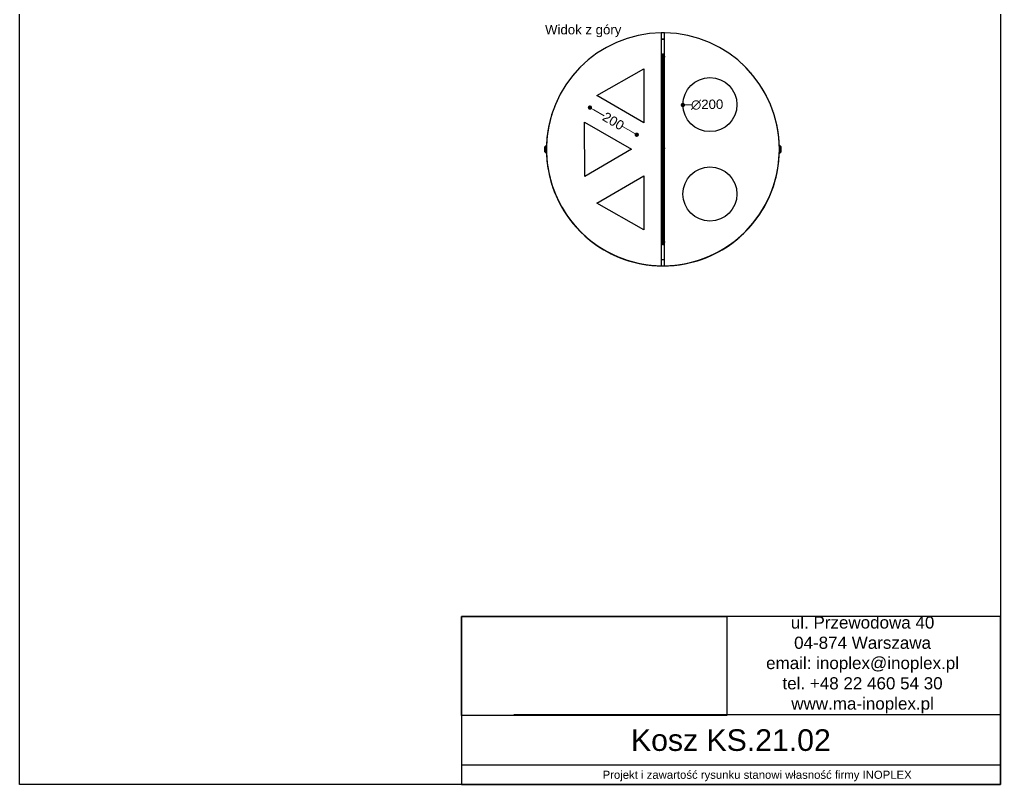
# Model space of a CAD drawing. Header units: millimetres. Extents: x 10366 to 13995, y 24552 to 29685.
# Drawn here: x 10366 to 13995, y 24552 to 27382 of the extents above; entities that cross this region are included whole.
import ezdxf

# ---------------------------------------------------------------- set-up
doc = ezdxf.new("R2010")
doc.units = ezdxf.units.MM
doc.header["$LTSCALE"] = 3
doc.layers.add('DomyÅ›lny', color=7, linetype='Continuous')
doc.styles.get("Standard").update_dxf_attribs({"font": 'arial.ttf'})
doc.dimstyles.new('MATEUSZ', dxfattribs={"dimtxt": 35, "dimasz": 16, "dimexe": 0.18, "dimexo": 0.0625, "dimgap": 0.09, "dimtad": 0, "dimdec": 0, "dimdsep": 46, "dimtxsty": 'Standard', "dimblk": 'DOT', "dimcen": 0.09, "dimse1": 1, "dimse2": 1, "dimadec": 0, "dimazin": 0, "dimtfac": 1, "dimtdec": 0, "dimtofl": 0, "dimtmove": 0, "dimatfit": 3, "dimfxl": 1, "dimtolj": 1, "dimtzin": 0, "dimlwd": 9, "dimlwe": 9, "dimarcsym": 0})
picture_1 = doc.add_image_def('image1.jpg', size_in_pixel=(1896, 709))

# ---------------------------------------------------------------- blocks, each defined once
blk = doc.blocks.new('_Dot')
at = {"color": 0, "linetype": 'ByBlock', "lineweight": -2}
blk.add_line((-0.5, 0), (-1, 0), dxfattribs=at)
at = {"color": 0, "linetype": 'ByBlock', "const_width": 0.5}
blk.add_lwpolyline([(-0.25, 0, 1), (0.25, 0, 1)], format="xyb", close=True, dxfattribs=at)
blk = doc.blocks.new('*D34')
at = {"color": 0, "lineweight": 9, "transparency": 16777216}
blk.add_line((12852.3, 27066.9), (12836.3, 27066.7), dxfattribs=at)
at = {"layer": 'Defpoints', "color": 0, "transparency": 16777216}
for p in [(12820.3, 27066.5), (13020.3, 27068.8)]:
    blk.add_point(p, dxfattribs=at)
at = {"color": 0, "lineweight": 9, "transparency": 16777216, "xscale": 16, "yscale": 16, "zscale": 16, "rotation": 180.6614754727167}
blk.add_blockref('_Dot', (12820.3, 27066.5), dxfattribs=at)
at = {"color": 0, "transparency": 16777216, "insert": (12910, 27067.6), "char_height": 35, "attachment_point": 5, "rotation": 0.6615}
blk.add_mtext('\\A1;∅200', dxfattribs=at)
blk = doc.blocks.new('*D35')
at = {"color": 0, "lineweight": 9, "transparency": 16777216}
for p, q in [((12490.3, 27048.7), (12529.2, 27026.1)), ((12635.7, 26964.4), (12596.7, 26987))]:
    blk.add_line(p, q, dxfattribs=at)
at = {"layer": 'Defpoints', "color": 0, "transparency": 16777216}
for p in [(12502.1, 27101), (12675.2, 27000.7), (12649.5, 26956.4)]:
    blk.add_point(p, dxfattribs=at)
at = {"color": 0, "lineweight": 9, "transparency": 16777216, "xscale": 16, "yscale": 16, "zscale": 16}
for p, rotation in [((12476.5, 27056.7), 149.9180529186826), ((12649.5, 26956.4), 329.9180529186826)]:
    blk.add_blockref('_Dot', p, dxfattribs=dict(at, rotation=rotation))
at = {"color": 0, "transparency": 16777216, "insert": (12563, 27006.6), "char_height": 35, "attachment_point": 5, "rotation": 329.9181}
blk.add_mtext('\\A1;200', dxfattribs=at)

msp = doc.modelspace()

# ---------------------------------------------------------------- linework, layer by layer
for p, q in [((13995, 24809.6), (12194.9, 24809.6)), ((13994.7, 24623), (12001.1, 24623))]:
    msp.add_line(p, q)
for points in [[(10366.2, 24552.5), (10366.2, 29684.6), (13995, 29684.6), (13995, 24552.5)], [(12001.1, 24552.5), (13995, 24552.5), (13995, 25174.2), (12001.1, 25174.2)]]:
    msp.add_lwpolyline(points, close=True)
at = {"layer": 'DomyÅ›lny'}
for p, q in [((12741.4, 27250.1), (12741.4, 27332.5)), ((12751.4, 27332.5), (12751.4, 27246.6)), ((12751.4, 27309), (12741.4, 27309)), ((12742.4, 27253.5), (12742.4, 27250.5)), ((12750.4, 27253.5), (12750.4, 27250.5)), ((12740.9, 27246.9), (12740.9, 27250.1)), ((12740.9, 27250.1), (12741.4, 27250.1)), ((12740.9, 27250), (12740.9, 27247)), ((12741.6, 27250), (12740.9, 27250)), ((12741.6, 27247), (12740.9, 27247)), ((12741.4, 27246.9), (12740.9, 27246.9)), ((12741.4, 26900.1), (12741.4, 27246.9)), ((12741.6, 27250), (12741.6, 27247)), ((12742.3, 27247), (12742.3, 27250)), ((12742.6, 27250), (12742.6, 27247)), ((12742.6, 27246.5), (12742.6, 27243.5)), ((12743.7, 27247), (12743.7, 27250)), ((12743.7, 27246.5), (12743.7, 27243.5)), ((12744.4, 26907.2), (12744.4, 27243.5)), ((12746.1, 27247), (12746.1, 27250)), ((12746.6, 27250), (12746.1, 27250)), ((12746.6, 27247), (12746.1, 27247)), ((12746.1, 27243.5), (12746.1, 27246.5)), ((12746.1, 27246.5), (12746.6, 27246.5)), ((12746.1, 27243.5), (12746.6, 27243.5)), ((12746.6, 27250), (12746.6, 27247)), ((12746.6, 27246.5), (12746.6, 27243.5)), ((12748.4, 27243.5), (12748.4, 26907.2)), ((12749.1, 27247), (12749.1, 27250)), ((12749.1, 27246.5), (12749.1, 27243.5)), ((12750.1, 27247), (12750.1, 27250)), ((12750.1, 27243.5), (12750.1, 27246.5)), ((12750.4, 27246.5), (12750.4, 27243.5)), ((12751.1, 27243.5), (12751.1, 27246.5)), ((12751.1, 27246.5), (12751.9, 27246.5)), ((12751.1, 27243.5), (12751.9, 27243.5)), ((12751.4, 27246.6), (12751.9, 27246.6)), ((12751.9, 27243.4), (12751.4, 27243.4)), ((12751.4, 27243.4), (12751.4, 26907.3)), ((12751.9, 27246.6), (12751.9, 27243.4)), ((12751.9, 27243.5), (12751.9, 27246.5)), ((12502.1, 27101), (12675.5, 27200.7)), ((12675.5, 27200.7), (12675.2, 27000.7)), ((12675.2, 27000.7), (12502.1, 27101)), ((12456.8, 27002.3), (12630.1, 26902.6)), ((12457, 26802.3), (12456.8, 27002.3)), ((12309.4, 26911.5), (12313.9, 26916)), ((12309.4, 26902), (12313.9, 26902)), ((12313.9, 26888), (12309.4, 26892.5)), ((12313.9, 26916), (12315.4, 26916)), ((12315.4, 26902), (12313.9, 26902)), ((12315.4, 26916), (12316.2, 26916)), ((12630.1, 26902.6), (12457, 26802.3)), ((12740.9, 26896.9), (12740.9, 26900.1)), ((12740.9, 26900.1), (12741.4, 26900.1)), ((12741.6, 26900), (12740.9, 26900)), ((12740.9, 26900), (12740.9, 26897)), ((12741.6, 26897), (12740.9, 26897)), ((12741.4, 26896.9), (12740.9, 26896.9)), ((12741.4, 26557.3), (12741.4, 26896.9)), ((12741.6, 26900), (12741.6, 26897)), ((12742.3, 26897), (12742.3, 26900)), ((12742.4, 26903.5), (12742.4, 26900.5)), ((12742.6, 26907.2), (12742.6, 26904.2)), ((12742.6, 26900), (12742.6, 26897)), ((12743.7, 26907.2), (12743.7, 26904.2)), ((12743.7, 26897), (12743.7, 26900)), ((12744.4, 26560.9), (12744.4, 26897)), ((12746.1, 26904.2), (12746.1, 26907.2)), ((12746.1, 26907.2), (12746.6, 26907.2)), ((12746.1, 26904.2), (12746.6, 26904.2)), ((12746.6, 26900), (12746.1, 26900)), ((12746.1, 26897), (12746.1, 26900)), ((12746.6, 26897), (12746.1, 26897)), ((12746.6, 26907.2), (12746.6, 26904.2)), ((12746.6, 26900), (12746.6, 26897)), ((12748.4, 26897), (12748.4, 26560.9)), ((12749.1, 26907.2), (12749.1, 26904.2)), ((12749.1, 26897), (12749.1, 26900)), ((12750.1, 26904.2), (12750.1, 26907.2)), ((12750.1, 26897), (12750.1, 26900)), ((12750.4, 26907.2), (12750.4, 26904.2)), ((12750.4, 26903.5), (12750.4, 26900.5)), ((12751.1, 26904.2), (12751.1, 26907.2)), ((12751.1, 26907.2), (12751.9, 26907.2)), ((12751.1, 26904.2), (12751.9, 26904.2)), ((12751.4, 26907.3), (12751.9, 26907.3)), ((12751.9, 26904.1), (12751.4, 26904.1)), ((12751.4, 26904.1), (12751.4, 26561)), ((12751.9, 26907.3), (12751.9, 26904.1)), ((12751.9, 26904.2), (12751.9, 26907.2)), ((13177.4, 26916), (13176.6, 26916)), ((13178.9, 26916), (13177.4, 26916)), ((13183.4, 26911.5), (13178.9, 26916)), ((13183.4, 26892.5), (13178.9, 26888)), ((12315.4, 26888), (12313.9, 26888)), ((13177.4, 26888), (13178.9, 26888)), ((12502.1, 26703.7), (12675.2, 26803.9)), ((12675.2, 26803.9), (12675.5, 26603.9)), ((12675.5, 26603.9), (12502.1, 26703.7)), ((12740.9, 26554.1), (12740.9, 26557.3)), ((12740.9, 26557.3), (12741.4, 26557.3)), ((12741.6, 26557.2), (12740.9, 26557.2)), ((12740.9, 26557.2), (12740.9, 26554.2)), ((12741.6, 26554.2), (12740.9, 26554.2)), ((12741.4, 26554.1), (12740.9, 26554.1)), ((12741.4, 26472.2), (12741.4, 26554.1)), ((12741.6, 26557.2), (12741.6, 26554.2)), ((12742.3, 26554.2), (12742.3, 26557.2)), ((12742.4, 26553.5), (12742.4, 26550.5)), ((12742.6, 26560.9), (12742.6, 26557.9)), ((12742.6, 26557.2), (12742.6, 26554.2)), ((12743.7, 26560.9), (12743.7, 26557.9)), ((12743.7, 26554.2), (12743.7, 26557.2)), ((12743.7, 26553.6), (12744.7, 26553.6)), ((12746.1, 26560.9), (12746.6, 26560.9)), ((12746.1, 26557.9), (12746.1, 26560.9)), ((12746.1, 26557.9), (12746.6, 26557.9)), ((12746.6, 26557.2), (12746.1, 26557.2)), ((12746.1, 26554.2), (12746.1, 26557.2)), ((12746.6, 26554.2), (12746.1, 26554.2)), ((12746.6, 26560.9), (12746.6, 26557.9)), ((12746.6, 26557.2), (12746.6, 26554.2)), ((12749, 26550.4), (12748.1, 26550.4)), ((12749.1, 26560.9), (12749.1, 26557.9)), ((12749.1, 26554.2), (12749.1, 26557.2)), ((12750.1, 26557.9), (12750.1, 26560.9)), ((12750.1, 26554.2), (12750.1, 26557.2)), ((12750.4, 26560.9), (12750.4, 26557.9)), ((12750.4, 26553.5), (12750.4, 26550.5)), ((12751.1, 26560.9), (12751.9, 26560.9)), ((12751.1, 26557.9), (12751.1, 26560.9)), ((12751.1, 26557.9), (12751.9, 26557.9)), ((12751.4, 26561), (12751.9, 26561)), ((12751.9, 26557.8), (12751.4, 26557.8)), ((12751.4, 26557.8), (12751.4, 26472.2)), ((12751.9, 26561), (12751.9, 26557.8)), ((12751.9, 26557.9), (12751.9, 26560.9)), ((12741.4, 26495), (12751.4, 26495))]:
    msp.add_line(p, q, dxfattribs=at)
for points in [[(12750.4, 27253.5, 0), (12750.4, 27253.5, 0), (12750.4, 27253.5, 0), (12750.4, 27253.5, 0), (12750.4, 27253.5, 0), (12750.4, 27253.5, 0), (12750.4, 27253.5, 0), (12750.4, 27253.5, 0), (12750.4, 27253.5, 0), (12750.4, 27253.5, 0), (12750.4, 27253.5, 0), (12750.4, 27253.5, 0), (12750.4, 27253.5, 0), (12750.4, 27253.5, 0), (12750.3, 27253.5, 0), (12749.9, 27253.5, 0), (12742.4, 27253.5, 0)], [(12747.6, 27254, 0), (12744.8, 27254, 0), (12744.5, 27254, 0), (12744.4, 27254, 0), (12744.4, 27254, 0), (12744.4, 27254, 0), (12744.4, 27254, 0), (12744.4, 27254, 0), (12744.4, 27254, 0), (12744.4, 27254, 0), (12744.4, 27254, 0), (12744.4, 27254, 0), (12744.4, 27254, 0), (12744.4, 27254, 0), (12744.4, 27254, 0), (12744.4, 27254, 0), (12744.4, 27254, 0), (12744.4, 27254, 0), (12744.4, 27254, 0), (12744.4, 27254, 0), (12744.4, 27254, 0), (12744.4, 27254, 0), (12744.4, 27254, 0), (12744.6, 27254, 0), (12745.1, 27254, 0)], [(12745.1, 27254, 0), (12748, 27254, 0), (12748.3, 27254, 0), (12748.4, 27254, 0), (12748.4, 27254, 0), (12748.4, 27254, 0), (12748.4, 27254, 0), (12748.4, 27254, 0), (12748.4, 27254, 0), (12748.4, 27254, 0), (12748.4, 27254, 0), (12748.4, 27254, 0), (12748.4, 27254, 0), (12748.4, 27254, 0), (12748.4, 27254, 0), (12748.4, 27254, 0), (12748.4, 27254, 0), (12748.4, 27254, 0), (12748.4, 27254, 0), (12748.4, 27254, 0), (12748.4, 27254, 0), (12748.4, 27254, 0), (12748.3, 27254, 0), (12748.2, 27254, 0), (12747.6, 27254, 0)], [(12742.3, 27250, 0), (12741.6, 27250, 0)], [(12741.6, 27247, 0), (12742.3, 27247, 0)], [(12742.6, 27250, 0), (12742.6, 27250, 0), (12742.6, 27250, 0), (12742.6, 27250, 0), (12742.6, 27250, 0), (12742.6, 27250, 0), (12742.6, 27250, 0), (12742.6, 27250, 0), (12742.6, 27250, 0), (12742.6, 27250, 0), (12742.6, 27250, 0), (12742.6, 27250, 0), (12742.6, 27250, 0), (12742.6, 27250, 0), (12742.6, 27250, 0), (12742.6, 27250, 0), (12742.6, 27250, 0), (12742.5, 27250, 0), (12742.3, 27250, 0)], [(12742.3, 27247, 0), (12742.6, 27247, 0)], [(12750.4, 27250.5, 0), (12750.4, 27250.5, 0), (12750.4, 27250.5, 0), (12750.4, 27250.5, 0), (12750.4, 27250.5, 0), (12750.4, 27250.5, 0), (12750.4, 27250.5, 0), (12750.4, 27250.5, 0), (12750.4, 27250.5, 0), (12750.4, 27250.5, 0), (12750.4, 27250.5, 0), (12750.4, 27250.5, 0), (12750.4, 27250.5, 0), (12750.4, 27250.5, 0), (12750.3, 27250.5, 0), (12749.9, 27250.5, 0), (12742.4, 27250.5, 0)], [(12743.7, 27250, 0), (12742.6, 27250, 0)], [(12742.6, 27247, 0), (12742.6, 27247, 0), (12742.6, 27247, 0), (12742.6, 27247, 0), (12742.6, 27247, 0), (12742.6, 27247, 0), (12742.6, 27247, 0), (12742.6, 27247, 0), (12742.6, 27247, 0), (12742.6, 27247, 0), (12742.6, 27247, 0), (12742.6, 27247, 0), (12742.6, 27247, 0), (12742.6, 27247, 0), (12742.6, 27247, 0), (12742.7, 27247, 0), (12742.7, 27247, 0), (12743.1, 27247, 0), (12743.7, 27247, 0)], [(12743.7, 27246.5, 0), (12742.9, 27246.5, 0), (12742.7, 27246.5, 0), (12742.6, 27246.5, 0), (12742.6, 27246.5, 0), (12742.6, 27246.5, 0), (12742.6, 27246.5, 0), (12742.6, 27246.5, 0), (12742.6, 27246.5, 0), (12742.6, 27246.5, 0), (12742.6, 27246.5, 0), (12742.6, 27246.5, 0), (12742.6, 27246.5, 0), (12742.6, 27246.5, 0), (12742.6, 27246.5, 0), (12742.6, 27246.5, 0), (12742.6, 27246.5, 0), (12742.6, 27246.5, 0), (12742.6, 27246.5, 0)], [(12742.6, 27243.5, 0), (12742.6, 27243.5, 0), (12742.6, 27243.5, 0), (12742.6, 27243.5, 0), (12742.6, 27243.5, 0), (12742.6, 27243.5, 0), (12742.6, 27243.5, 0), (12742.6, 27243.5, 0), (12742.6, 27243.5, 0), (12742.6, 27243.5, 0), (12742.6, 27243.5, 0), (12742.6, 27243.5, 0), (12742.6, 27243.5, 0), (12742.6, 27243.5, 0), (12742.6, 27243.5, 0), (12742.7, 27243.5, 0), (12742.7, 27243.5, 0), (12743.1, 27243.5, 0), (12743.7, 27243.5, 0)], [(12746.1, 27250, 0), (12743.7, 27250, 0)], [(12743.7, 27247, 0), (12746.1, 27247, 0)], [(12746.1, 27246.5, 0), (12743.7, 27246.5, 0)], [(12743.7, 27243.5, 0), (12746.1, 27243.5, 0)], [(12749.1, 27250, 0), (12746.6, 27250, 0)], [(12746.6, 27247, 0), (12749.1, 27247, 0)], [(12749.1, 27246.5, 0), (12746.6, 27246.5, 0)], [(12746.6, 27243.5, 0), (12749.1, 27243.5, 0)], [(12750.1, 27250, 0), (12750.1, 27250, 0), (12750.1, 27250, 0), (12750.1, 27250, 0), (12750.1, 27250, 0), (12750.1, 27250, 0), (12750.1, 27250, 0), (12750.1, 27250, 0), (12750.1, 27250, 0), (12750.1, 27250, 0), (12750.1, 27250, 0), (12750.1, 27250, 0), (12750.1, 27250, 0), (12750.1, 27250, 0), (12750.1, 27250, 0), (12750.1, 27250, 0), (12750, 27250, 0), (12749.7, 27250, 0), (12749.1, 27250, 0)], [(12749.1, 27247, 0), (12749.9, 27247, 0), (12750.1, 27247, 0), (12750.1, 27247, 0), (12750.1, 27247, 0), (12750.1, 27247, 0), (12750.1, 27247, 0), (12750.1, 27247, 0), (12750.1, 27247, 0), (12750.1, 27247, 0), (12750.1, 27247, 0), (12750.1, 27247, 0), (12750.1, 27247, 0), (12750.1, 27247, 0), (12750.1, 27247, 0), (12750.1, 27247, 0), (12750.1, 27247, 0), (12750.1, 27247, 0), (12750.1, 27247, 0)], [(12750.1, 27246.5, 0), (12750.1, 27246.5, 0), (12750.1, 27246.5, 0), (12750.1, 27246.5, 0), (12750.1, 27246.5, 0), (12750.1, 27246.5, 0), (12750.1, 27246.5, 0), (12750.1, 27246.5, 0), (12750.1, 27246.5, 0), (12750.1, 27246.5, 0), (12750.1, 27246.5, 0), (12750.1, 27246.5, 0), (12750.1, 27246.5, 0), (12750.1, 27246.5, 0), (12750.1, 27246.5, 0), (12750.1, 27246.5, 0), (12750, 27246.5, 0), (12749.7, 27246.5, 0), (12749.1, 27246.5, 0)], [(12749.1, 27243.5, 0), (12750.1, 27243.5, 0)], [(12750.4, 27246.5, 0), (12750.1, 27246.5, 0)], [(12750.1, 27243.5, 0), (12750.1, 27243.5, 0), (12750.1, 27243.5, 0), (12750.1, 27243.5, 0), (12750.1, 27243.5, 0), (12750.1, 27243.5, 0), (12750.1, 27243.5, 0), (12750.1, 27243.5, 0), (12750.1, 27243.5, 0), (12750.1, 27243.5, 0), (12750.1, 27243.5, 0), (12750.1, 27243.5, 0), (12750.1, 27243.5, 0), (12750.1, 27243.5, 0), (12750.1, 27243.5, 0), (12750.1, 27243.5, 0), (12750.2, 27243.5, 0), (12750.3, 27243.5, 0), (12750.4, 27243.5, 0)], [(12751.1, 27246.5, 0), (12750.4, 27246.5, 0)], [(12750.4, 27243.5, 0), (12751.1, 27243.5, 0)], [(12313.9, 26902, 0), (12313.9, 26911.9, 0), (12313.9, 26915, 0), (12313.9, 26915.8, 0), (12313.9, 26916, 0), (12313.9, 26916, 0), (12313.9, 26916, 0), (12313.9, 26916, 0), (12313.9, 26916, 0), (12313.9, 26916, 0), (12313.9, 26916, 0), (12313.9, 26916, 0), (12313.9, 26916, 0), (12313.9, 26916, 0), (12313.9, 26916, 0), (12313.9, 26916, 0), (12313.9, 26916, 0), (12313.9, 26916, 0), (12313.9, 26916, 0)], [(12313.9, 26888, 0), (12313.9, 26888, 0), (12313.9, 26888, 0), (12313.9, 26888, 0), (12313.9, 26888, 0), (12313.9, 26888, 0), (12313.9, 26888, 0), (12313.9, 26888, 0), (12313.9, 26888, 0), (12313.9, 26888, 0), (12313.9, 26888, 0), (12313.9, 26888.1, 0), (12313.9, 26888.1, 0), (12313.9, 26888.4, 0), (12313.9, 26891.9, 0), (12313.9, 26902, 0)], [(12742.3, 26900, 0), (12741.6, 26900, 0)], [(12741.6, 26897, 0), (12742.3, 26897, 0)], [(12742.6, 26900, 0), (12742.6, 26900, 0), (12742.6, 26900, 0), (12742.6, 26900, 0), (12742.6, 26900, 0), (12742.6, 26900, 0), (12742.6, 26900, 0), (12742.6, 26900, 0), (12742.6, 26900, 0), (12742.6, 26900, 0), (12742.6, 26900, 0), (12742.6, 26900, 0), (12742.6, 26900, 0), (12742.6, 26900, 0), (12742.6, 26900, 0), (12742.6, 26900, 0), (12742.6, 26900, 0), (12742.5, 26900, 0), (12742.3, 26900, 0)], [(12742.3, 26897, 0), (12742.6, 26897, 0)], [(12750.4, 26903.5, 0), (12750.4, 26903.5, 0), (12750.4, 26903.5, 0), (12750.4, 26903.5, 0), (12750.4, 26903.5, 0), (12750.4, 26903.5, 0), (12750.4, 26903.5, 0), (12750.4, 26903.5, 0), (12750.4, 26903.5, 0), (12750.4, 26903.5, 0), (12750.4, 26903.5, 0), (12750.4, 26903.5, 0), (12750.4, 26903.5, 0), (12750.4, 26903.5, 0), (12750.3, 26903.5, 0), (12749.9, 26903.5, 0), (12742.4, 26903.5, 0)], [(12750.4, 26900.5, 0), (12750.4, 26900.5, 0), (12750.4, 26900.5, 0), (12750.4, 26900.5, 0), (12750.4, 26900.5, 0), (12750.4, 26900.5, 0), (12750.4, 26900.5, 0), (12750.4, 26900.5, 0), (12750.4, 26900.5, 0), (12750.4, 26900.5, 0), (12750.4, 26900.5, 0), (12750.4, 26900.5, 0), (12750.4, 26900.5, 0), (12750.4, 26900.5, 0), (12750.3, 26900.5, 0), (12749.9, 26900.5, 0), (12742.4, 26900.5, 0)], [(12743.7, 26907.2, 0), (12742.9, 26907.2, 0), (12742.7, 26907.2, 0), (12742.6, 26907.2, 0), (12742.6, 26907.2, 0), (12742.6, 26907.2, 0), (12742.6, 26907.2, 0), (12742.6, 26907.2, 0), (12742.6, 26907.2, 0), (12742.6, 26907.2, 0), (12742.6, 26907.2, 0), (12742.6, 26907.2, 0), (12742.6, 26907.2, 0), (12742.6, 26907.2, 0), (12742.6, 26907.2, 0), (12742.6, 26907.2, 0), (12742.6, 26907.2, 0), (12742.6, 26907.2, 0), (12742.6, 26907.2, 0)], [(12742.6, 26904.2, 0), (12742.6, 26904.2, 0), (12742.6, 26904.2, 0), (12742.6, 26904.2, 0), (12742.6, 26904.2, 0), (12742.6, 26904.2, 0), (12742.6, 26904.2, 0), (12742.6, 26904.2, 0), (12742.6, 26904.2, 0), (12742.6, 26904.2, 0), (12742.6, 26904.2, 0), (12742.6, 26904.2, 0), (12742.6, 26904.2, 0), (12742.6, 26904.2, 0), (12742.6, 26904.2, 0), (12742.7, 26904.2, 0), (12742.7, 26904.2, 0), (12743.1, 26904.2, 0), (12743.7, 26904.2, 0)], [(12743.7, 26900, 0), (12742.6, 26900, 0)], [(12742.6, 26897, 0), (12742.6, 26897, 0), (12742.6, 26897, 0), (12742.6, 26897, 0), (12742.6, 26897, 0), (12742.6, 26897, 0), (12742.6, 26897, 0), (12742.6, 26897, 0), (12742.6, 26897, 0), (12742.6, 26897, 0), (12742.6, 26897, 0), (12742.6, 26897, 0), (12742.6, 26897, 0), (12742.6, 26897, 0), (12742.6, 26897, 0), (12742.7, 26897, 0), (12742.7, 26897, 0), (12743.1, 26897, 0), (12743.7, 26897, 0)], [(12746.1, 26907.2, 0), (12743.7, 26907.2, 0)], [(12743.7, 26904.2, 0), (12746.1, 26904.2, 0)], [(12746.1, 26900, 0), (12743.7, 26900, 0)], [(12743.7, 26897, 0), (12746.1, 26897, 0)], [(12749.1, 26907.2, 0), (12746.6, 26907.2, 0)], [(12746.6, 26904.2, 0), (12749.1, 26904.2, 0)], [(12749.1, 26900, 0), (12746.6, 26900, 0)], [(12746.6, 26897, 0), (12749.1, 26897, 0)], [(12750.1, 26907.2, 0), (12750.1, 26907.2, 0), (12750.1, 26907.2, 0), (12750.1, 26907.2, 0), (12750.1, 26907.2, 0), (12750.1, 26907.2, 0), (12750.1, 26907.2, 0), (12750.1, 26907.2, 0), (12750.1, 26907.2, 0), (12750.1, 26907.2, 0), (12750.1, 26907.2, 0), (12750.1, 26907.2, 0), (12750.1, 26907.2, 0), (12750.1, 26907.2, 0), (12750.1, 26907.2, 0), (12750.1, 26907.2, 0), (12750, 26907.2, 0), (12749.7, 26907.2, 0), (12749.1, 26907.2, 0)], [(12749.1, 26904.2, 0), (12750.1, 26904.2, 0)], [(12750.1, 26900, 0), (12750.1, 26900, 0), (12750.1, 26900, 0), (12750.1, 26900, 0), (12750.1, 26900, 0), (12750.1, 26900, 0), (12750.1, 26900, 0), (12750.1, 26900, 0), (12750.1, 26900, 0), (12750.1, 26900, 0), (12750.1, 26900, 0), (12750.1, 26900, 0), (12750.1, 26900, 0), (12750.1, 26900, 0), (12750.1, 26900, 0), (12750.1, 26900, 0), (12750, 26900, 0), (12749.7, 26900, 0), (12749.1, 26900, 0)], [(12749.1, 26897, 0), (12749.9, 26897, 0), (12750.1, 26897, 0), (12750.1, 26897, 0), (12750.1, 26897, 0), (12750.1, 26897, 0), (12750.1, 26897, 0), (12750.1, 26897, 0), (12750.1, 26897, 0), (12750.1, 26897, 0), (12750.1, 26897, 0), (12750.1, 26897, 0), (12750.1, 26897, 0), (12750.1, 26897, 0), (12750.1, 26897, 0), (12750.1, 26897, 0), (12750.1, 26897, 0), (12750.1, 26897, 0), (12750.1, 26897, 0)], [(12750.4, 26907.2, 0), (12750.1, 26907.2, 0)], [(12750.1, 26904.2, 0), (12750.1, 26904.2, 0), (12750.1, 26904.2, 0), (12750.1, 26904.2, 0), (12750.1, 26904.2, 0), (12750.1, 26904.2, 0), (12750.1, 26904.2, 0), (12750.1, 26904.2, 0), (12750.1, 26904.2, 0), (12750.1, 26904.2, 0), (12750.1, 26904.2, 0), (12750.1, 26904.2, 0), (12750.1, 26904.2, 0), (12750.1, 26904.2, 0), (12750.1, 26904.2, 0), (12750.1, 26904.2, 0), (12750.2, 26904.2, 0), (12750.3, 26904.2, 0), (12750.4, 26904.2, 0)], [(12751.1, 26907.2, 0), (12750.4, 26907.2, 0)], [(12750.4, 26904.2, 0), (12751.1, 26904.2, 0)], [(13178.9, 26916, 0), (13178.9, 26916, 0), (13178.9, 26916, 0), (13178.9, 26916, 0), (13178.9, 26916, 0), (13178.9, 26916, 0), (13178.9, 26916, 0), (13178.9, 26916, 0), (13178.9, 26916, 0), (13178.9, 26916, 0), (13178.9, 26916, 0), (13178.9, 26916, 0), (13178.9, 26915.8, 0), (13178.9, 26914.6, 0), (13178.9, 26888, 0)], [(13183.4, 26892.5, 0), (13183.4, 26892.5, 0), (13183.4, 26892.5, 0), (13183.4, 26892.5, 0), (13183.4, 26892.5, 0), (13183.4, 26892.5, 0), (13183.4, 26892.5, 0), (13183.4, 26892.5, 0), (13183.4, 26892.5, 0), (13183.4, 26892.5, 0), (13183.4, 26892.5, 0), (13183.4, 26892.6, 0), (13183.4, 26892.8, 0), (13183.4, 26895.1, 0), (13183.4, 26911.5, 0)], [(12742.3, 26557.2, 0), (12741.6, 26557.2, 0)], [(12741.6, 26554.2, 0), (12742.3, 26554.2, 0)], [(12742.6, 26557.2, 0), (12742.6, 26557.2, 0), (12742.6, 26557.2, 0), (12742.6, 26557.2, 0), (12742.6, 26557.2, 0), (12742.6, 26557.2, 0), (12742.6, 26557.2, 0), (12742.6, 26557.2, 0), (12742.6, 26557.2, 0), (12742.6, 26557.2, 0), (12742.6, 26557.2, 0), (12742.6, 26557.2, 0), (12742.6, 26557.2, 0), (12742.6, 26557.2, 0), (12742.6, 26557.2, 0), (12742.6, 26557.2, 0), (12742.6, 26557.2, 0), (12742.5, 26557.2, 0), (12742.3, 26557.2, 0)], [(12742.3, 26554.2, 0), (12742.6, 26554.2, 0)], [(12750.4, 26553.5, 0), (12750.4, 26553.5, 0), (12750.4, 26553.5, 0), (12750.4, 26553.5, 0), (12750.4, 26553.5, 0), (12750.4, 26553.5, 0), (12750.4, 26553.5, 0), (12750.4, 26553.5, 0), (12750.4, 26553.5, 0), (12750.4, 26553.5, 0), (12750.4, 26553.5, 0), (12750.4, 26553.5, 0), (12750.4, 26553.5, 0), (12750.4, 26553.5, 0), (12750.3, 26553.5, 0), (12749.9, 26553.5, 0), (12742.4, 26553.5, 0)], [(12750.4, 26550.5, 0), (12750.4, 26550.5, 0), (12750.4, 26550.5, 0), (12750.4, 26550.5, 0), (12750.4, 26550.5, 0), (12750.4, 26550.5, 0), (12750.4, 26550.5, 0), (12750.4, 26550.5, 0), (12750.4, 26550.5, 0), (12750.4, 26550.5, 0), (12750.4, 26550.5, 0), (12750.4, 26550.5, 0), (12750.4, 26550.5, 0), (12750.4, 26550.5, 0), (12750.3, 26550.5, 0), (12749.9, 26550.5, 0), (12742.4, 26550.5, 0)], [(12743.7, 26560.9, 0), (12742.9, 26560.9, 0), (12742.7, 26560.9, 0), (12742.6, 26560.9, 0), (12742.6, 26560.9, 0), (12742.6, 26560.9, 0), (12742.6, 26560.9, 0), (12742.6, 26560.9, 0), (12742.6, 26560.9, 0), (12742.6, 26560.9, 0), (12742.6, 26560.9, 0), (12742.6, 26560.9, 0), (12742.6, 26560.9, 0), (12742.6, 26560.9, 0), (12742.6, 26560.9, 0), (12742.6, 26560.9, 0), (12742.6, 26560.9, 0), (12742.6, 26560.9, 0), (12742.6, 26560.9, 0)], [(12742.6, 26557.9, 0), (12742.6, 26557.9, 0), (12742.6, 26557.9, 0), (12742.6, 26557.9, 0), (12742.6, 26557.9, 0), (12742.6, 26557.9, 0), (12742.6, 26557.9, 0), (12742.6, 26557.9, 0), (12742.6, 26557.9, 0), (12742.6, 26557.9, 0), (12742.6, 26557.9, 0), (12742.6, 26557.9, 0), (12742.6, 26557.9, 0), (12742.6, 26557.9, 0), (12742.6, 26557.9, 0), (12742.7, 26557.9, 0), (12742.7, 26557.9, 0), (12743.1, 26557.9, 0), (12743.7, 26557.9, 0)], [(12743.7, 26557.2, 0), (12742.6, 26557.2, 0)], [(12742.6, 26554.2, 0), (12742.6, 26554.2, 0), (12742.6, 26554.2, 0), (12742.6, 26554.2, 0), (12742.6, 26554.2, 0), (12742.6, 26554.2, 0), (12742.6, 26554.2, 0), (12742.6, 26554.2, 0), (12742.6, 26554.2, 0), (12742.6, 26554.2, 0), (12742.6, 26554.2, 0), (12742.6, 26554.2, 0), (12742.6, 26554.2, 0), (12742.6, 26554.2, 0), (12742.6, 26554.2, 0), (12742.7, 26554.2, 0), (12742.7, 26554.2, 0), (12743.1, 26554.2, 0), (12743.7, 26554.2, 0)], [(12746.1, 26560.9, 0), (12743.7, 26560.9, 0)], [(12743.7, 26557.9, 0), (12746.1, 26557.9, 0)], [(12746.1, 26557.2, 0), (12743.7, 26557.2, 0)], [(12743.7, 26554.2, 0), (12746.1, 26554.2, 0)], [(12745.1, 26550, 0), (12744.4, 26550, 0), (12744.4, 26550, 0), (12744.4, 26550, 0), (12744.4, 26550, 0), (12744.4, 26550, 0), (12744.4, 26550, 0), (12744.4, 26550, 0), (12744.4, 26550, 0), (12744.4, 26550, 0), (12744.4, 26550, 0), (12744.4, 26550, 0), (12744.4, 26550, 0), (12744.4, 26550, 0), (12744.4, 26550, 0), (12744.4, 26550, 0), (12744.4, 26550, 0), (12744.4, 26550, 0), (12744.4, 26550, 0), (12744.4, 26550, 0), (12744.4, 26550, 0), (12744.5, 26550, 0), (12745.1, 26550, 0), (12747.6, 26550, 0)], [(12747.6, 26550, 0), (12748.4, 26550, 0), (12748.4, 26550, 0), (12748.4, 26550, 0), (12748.4, 26550, 0), (12748.4, 26550, 0), (12748.4, 26550, 0), (12748.4, 26550, 0), (12748.4, 26550, 0), (12748.4, 26550, 0), (12748.4, 26550, 0), (12748.4, 26550, 0), (12748.4, 26550, 0), (12748.4, 26550, 0), (12748.4, 26550, 0), (12748.4, 26550, 0), (12748.4, 26550, 0), (12748.4, 26550, 0), (12748.4, 26550, 0), (12748.4, 26550, 0), (12748.4, 26550, 0), (12748.2, 26550, 0), (12747.7, 26550, 0), (12745.1, 26550, 0)], [(12749.1, 26560.9, 0), (12746.6, 26560.9, 0)], [(12746.6, 26557.9, 0), (12749.1, 26557.9, 0)], [(12749.1, 26557.2, 0), (12746.6, 26557.2, 0)], [(12746.6, 26554.2, 0), (12749.1, 26554.2, 0)], [(12750.1, 26560.9, 0), (12750.1, 26560.9, 0), (12750.1, 26560.9, 0), (12750.1, 26560.9, 0), (12750.1, 26560.9, 0), (12750.1, 26560.9, 0), (12750.1, 26560.9, 0), (12750.1, 26560.9, 0), (12750.1, 26560.9, 0), (12750.1, 26560.9, 0), (12750.1, 26560.9, 0), (12750.1, 26560.9, 0), (12750.1, 26560.9, 0), (12750.1, 26560.9, 0), (12750.1, 26560.9, 0), (12750.1, 26560.9, 0), (12750, 26560.9, 0), (12749.7, 26560.9, 0), (12749.1, 26560.9, 0)], [(12749.1, 26557.9, 0), (12750.1, 26557.9, 0)], [(12750.1, 26557.2, 0), (12750.1, 26557.2, 0), (12750.1, 26557.2, 0), (12750.1, 26557.2, 0), (12750.1, 26557.2, 0), (12750.1, 26557.2, 0), (12750.1, 26557.2, 0), (12750.1, 26557.2, 0), (12750.1, 26557.2, 0), (12750.1, 26557.2, 0), (12750.1, 26557.2, 0), (12750.1, 26557.2, 0), (12750.1, 26557.2, 0), (12750.1, 26557.2, 0), (12750.1, 26557.2, 0), (12750.1, 26557.2, 0), (12750, 26557.2, 0), (12749.7, 26557.2, 0), (12749.1, 26557.2, 0)], [(12749.1, 26554.2, 0), (12749.9, 26554.2, 0), (12750.1, 26554.2, 0), (12750.1, 26554.2, 0), (12750.1, 26554.2, 0), (12750.1, 26554.2, 0), (12750.1, 26554.2, 0), (12750.1, 26554.2, 0), (12750.1, 26554.2, 0), (12750.1, 26554.2, 0), (12750.1, 26554.2, 0), (12750.1, 26554.2, 0), (12750.1, 26554.2, 0), (12750.1, 26554.2, 0), (12750.1, 26554.2, 0), (12750.1, 26554.2, 0), (12750.1, 26554.2, 0), (12750.1, 26554.2, 0), (12750.1, 26554.2, 0)], [(12750.4, 26560.9, 0), (12750.1, 26560.9, 0)], [(12750.1, 26557.9, 0), (12750.1, 26557.9, 0), (12750.1, 26557.9, 0), (12750.1, 26557.9, 0), (12750.1, 26557.9, 0), (12750.1, 26557.9, 0), (12750.1, 26557.9, 0), (12750.1, 26557.9, 0), (12750.1, 26557.9, 0), (12750.1, 26557.9, 0), (12750.1, 26557.9, 0), (12750.1, 26557.9, 0), (12750.1, 26557.9, 0), (12750.1, 26557.9, 0), (12750.1, 26557.9, 0), (12750.1, 26557.9, 0), (12750.2, 26557.9, 0), (12750.3, 26557.9, 0), (12750.4, 26557.9, 0)], [(12751.1, 26560.9, 0), (12750.4, 26560.9, 0)], [(12750.4, 26557.9, 0), (12751.1, 26557.9, 0)]]:
    msp.add_polyline3d(points, dxfattribs=at)
for points in [[(12309.4, 26902, 0), (12309.4, 26908.8, 0), (12309.4, 26910.8, 0), (12309.4, 26911.4, 0), (12309.4, 26911.5, 0), (12309.4, 26911.5, 0), (12309.4, 26911.5, 0), (12309.4, 26911.5, 0), (12309.4, 26911.5, 0), (12309.4, 26911.5, 0), (12309.4, 26911.5, 0), (12309.4, 26911.5, 0), (12309.4, 26911.5, 0), (12309.4, 26911.5, 0), (12309.4, 26911.5, 0), (12309.4, 26911.5, 0), (12309.4, 26911.5, 0), (12309.4, 26911.5, 0), (12309.4, 26911.5, 0), (12309.4, 26911.5, 0), (12309.4, 26911.5, 0), (12309.4, 26911.5, 0), (12309.4, 26911.5, 0), (12309.4, 26911.5, 0), (12309.4, 26911.5, 0), (12309.4, 26911.5, 0), (12309.4, 26911.5, 0), (12309.4, 26911.5, 0), (12309.4, 26911.5, 0), (12309.4, 26911.3, 0), (12309.4, 26909, 0)], [(12309.4, 26902, 0), (12309.4, 26895.3, 0), (12309.4, 26893.3, 0), (12309.4, 26892.7, 0), (12309.4, 26892.6, 0), (12309.4, 26892.5, 0), (12309.4, 26892.5, 0), (12309.4, 26892.5, 0), (12309.4, 26892.5, 0), (12309.4, 26892.5, 0), (12309.4, 26892.5, 0), (12309.4, 26892.5, 0), (12309.4, 26892.5, 0), (12309.4, 26892.5, 0), (12309.4, 26892.5, 0), (12309.4, 26892.5, 0), (12309.4, 26892.5, 0), (12309.4, 26892.5, 0), (12309.4, 26892.5, 0), (12309.4, 26892.5, 0), (12309.4, 26892.5, 0), (12309.4, 26892.5, 0), (12309.4, 26892.5, 0), (12309.4, 26892.5, 0), (12309.4, 26892.5, 0), (12309.4, 26892.5, 0), (12309.4, 26892.5, 0), (12309.4, 26892.5, 0), (12309.4, 26892.6, 0), (12309.4, 26892.8, 0), (12309.4, 26895.1, 0)]]:
    msp.add_polyline3d(points, close=True, dxfattribs=at)
for centre in [(12920.3, 27067.7), (12920.3, 26737)]:
    msp.add_circle(centre, 100, dxfattribs=at)
for centre, radius, start, end in [((12746.4, 26902.3), 431.2, 90.7992, 269.2008), ((12740.4, 27332.5), 1, 45.3996, 90.7992), ((12746.4, 26902), 431, 89.2511, 90.7837), ((12740.4, 27332.5), 1, 0, 45.3996), ((12746.4, 26902), 431, 90.5367, 90.6845), ((12742.4, 27329), 4, 63.3182, 90.5367), ((12750.4, 27329), 4, 89.4633, 116.682), ((12746.4, 26902), 431, 89.2512, 89.4633), ((12752.4, 27332.5), 1, 134.6004, 180), ((12752.4, 27332.5), 1, 89.2008, 134.6004), ((12746.4, 26902.3), 431.2, 270.7992, 89.2008), ((12746.4, 26902), 407.5, 89.297, 90.703), ((12746.4, 26902), 431, 132.6511, 132.848), ((12746.4, 26902), 431, 132.6254, 132.7987), ((12746.4, 26902), 431, 131.6647, 131.8121), ((12746.4, 26902), 431, 131.6385, 131.7629), ((12746.4, 26902), 431, 48.237, 48.3614), ((12746.4, 26902), 431, 48.2371, 48.3615), ((12746.4, 26902), 431, 47.2013, 47.3746), ((12746.4, 26902), 431, 47.2013, 47.3746), ((12746.4, 26902), 431, 139.603, 139.7503), ((12746.4, 26902), 431, 139.603, 139.7503), ((12746.4, 26902), 431, 139.2818, 139.4292), ((12746.4, 26902), 431, 139.2818, 139.4292), ((12746.4, 26902), 431, 138.9115, 139.1081), ((12746.4, 26902), 431, 138.9115, 139.1081), ((12746.4, 26902), 431, 138.5903, 138.7378), ((12746.4, 26902), 431, 138.5903, 138.7378), ((12746.4, 26902), 431, 137.6529, 137.8497), ((12746.4, 26902), 431, 137.6529, 137.8498), ((12746.4, 26902), 431, 137.135, 137.3319), ((12746.4, 26902), 431, 137.135, 137.3319), ((12746.4, 26902), 431, 136.2725, 136.6172), ((12746.4, 26902), 431, 136.2725, 136.6172), ((12746.4, 26902), 431, 135, 135.1146), ((12746.4, 26902), 431, 134.8684, 135), ((12746.4, 26902), 431, 133.3657, 133.612), ((12746.4, 26902), 431, 133.3403, 133.5627), ((12746.4, 26902), 431, 46.4373, 46.6596), ((12746.4, 26902), 431, 46.4373, 46.6597), ((12746.4, 26902), 431, 43.3828, 43.7275), ((12746.4, 26902), 431, 43.3575, 43.6783), ((12746.4, 26902), 431, 42.6681, 42.865), ((12746.4, 26902), 431, 42.6425, 42.8158), ((12746.4, 26902), 431, 42.1502, 42.3471), ((12746.4, 26902), 431, 42.1244, 42.2979), ((12746.4, 26902), 431, 41.2622, 41.4097), ((12746.4, 26902), 431, 41.236, 41.3605), ((12746.4, 26902), 431, 40.8919, 41.0885), ((12746.4, 26902), 431, 40.8655, 41.0394), ((12746.4, 26902), 431, 40.5708, 40.7182), ((12746.4, 26902), 431, 40.5444, 40.6691), ((12746.4, 26902), 431, 40.2497, 40.397), ((12746.4, 26902), 431, 40.2231, 40.3479), ((12746.4, 26902), 431, 141.981, 142.1277), ((12746.4, 26902), 431, 141.981, 142.1277), ((12746.4, 26902), 431, 141.5838, 141.7306), ((12746.4, 26902), 431, 140.9145, 141.0615), ((12746.4, 26902), 431, 140.9145, 141.0615), ((12746.4, 26902), 431, 140.4193, 140.5664), ((12746.4, 26902), 431, 140.4193, 140.5665), ((12746.4, 26902), 431, 140.1472, 140.2944), ((12746.4, 26902), 431, 140.1472, 140.2944), ((12746.4, 26902), 431, 39.7056, 39.8528), ((12746.4, 26902), 431, 39.6788, 39.8037), ((12746.4, 26902), 431, 39.4335, 39.5807), ((12746.4, 26902), 431, 39.4066, 39.5316), ((12746.4, 26902), 431, 38.9385, 39.0855), ((12746.4, 26902), 431, 38.9114, 39.0365), ((12746.4, 26902), 431, 38.2694, 38.4162), ((12746.4, 26902), 431, 37.8723, 38.019), ((12746.4, 26902), 431, 37.8448, 37.9701), ((12746.4, 26902), 431, 36.1025, 36.2074), ((12746.4, 26902), 431, 34.9034, 35.0091), ((12746.4, 26902), 431, 34.4781, 34.5839), ((12746.4, 26902), 431, 151.1717, 151.3442), ((12746.4, 26902), 431, 151.1717, 151.3442), ((12746.4, 26902), 431, 150.813, 150.9856), ((12746.4, 26902), 431, 150.813, 150.9856), ((12746.4, 26902), 431, 150.4542, 150.627), ((12746.4, 26902), 431, 150.4542, 150.627), ((12746.4, 26902), 431, 150.1733, 150.3462), ((12746.4, 26902), 431, 150.1733, 150.3462), ((12746.4, 26902), 431, 149.2052, 149.3783), ((12746.4, 26902), 431, 149.2052, 149.3784), ((12746.4, 26902), 431, 32.7192, 32.8259), ((12746.4, 26902), 431, 32.2649, 32.3719), ((12746.4, 26902), 431, 31.9362, 32.0433), ((12746.4, 26902), 431, 31.6075, 31.7148), ((12746.4, 26902), 431, 31.0757, 31.1832), ((12746.4, 26902), 431, 30.8725, 30.9801), ((12746.4, 26902), 431, 30.6216, 30.7948), ((12746.4, 26902), 431, 30.5917, 30.777), ((12746.4, 26902), 431, 30.3885, 30.4963), ((12746.4, 26902), 431, 30.1854, 30.2932), ((12746.4, 26902), 431, 29.9822, 30.0901), ((12746.4, 26902), 431, 29.6538, 29.8267), ((12746.4, 26902), 431, 29.6235, 29.8094), ((12746.4, 26902), 431, 29.373, 29.5458), ((12746.4, 26902), 431, 29.3427, 29.5286), ((12746.4, 26902), 431, 29.0144, 29.187), ((12746.4, 26902), 431, 28.984, 29.17), ((12746.4, 26902), 431, 28.6558, 28.8283), ((12746.4, 26902), 431, 28.6252, 28.8115), ((12746.4, 26902), 431, 156.7217, 156.8772), ((12746.4, 26902), 431, 156.7217, 156.8772), ((12746.4, 26902), 431, 156.4563, 156.6119), ((12746.4, 26902), 431, 156.4563, 156.6119), ((12746.4, 26902), 431, 156.191, 156.3466), ((12746.4, 26902), 431, 156.191, 156.3466), ((12746.4, 26902), 431, 155.8478, 156.0035), ((12746.4, 26902), 431, 155.8478, 156.0035), ((12746.4, 26902), 431, 155.4268, 155.6604), ((12746.4, 26902), 431, 155.4268, 155.6604), ((12746.4, 26902), 431, 154.928, 155.1616), ((12746.4, 26902), 431, 154.928, 155.1616), ((12746.4, 26902), 431, 154.3512, 154.5849), ((12746.4, 26902), 431, 154.3513, 154.5849), ((12746.4, 26902), 431, 152.2786, 152.6063), ((12746.4, 26902), 431, 152.2787, 152.6063), ((12746.4, 26902), 431, 151.6084, 151.8585), ((12746.4, 26902), 431, 151.6084, 151.8585), ((12746.4, 26902), 431, 28.1415, 28.3916), ((12746.4, 26902), 431, 28.1108, 28.3751), ((12746.4, 26902), 431, 27.3937, 27.7213), ((12746.4, 26902), 431, 27.3627, 27.7051), ((12746.4, 26902), 431, 25.4151, 25.6487), ((12746.4, 26902), 431, 25.3836, 25.6023), ((12746.4, 26902), 431, 24.8384, 25.072), ((12746.4, 26902), 431, 24.8068, 25.0257), ((12746.4, 26902), 431, 24.3396, 24.4953), ((12746.4, 26902), 431, 24.3079, 24.4492), ((12746.4, 26902), 431, 23.9965, 24.1522), ((12746.4, 26902), 431, 23.9647, 24.1062), ((12746.4, 26902), 431, 23.6534, 23.809), ((12746.4, 26902), 431, 23.6215, 23.7631), ((12746.4, 26902), 431, 23.3881, 23.5437), ((12746.4, 26902), 431, 23.3561, 23.4978), ((12746.4, 26902), 431, 23.1228, 23.2783), ((12746.4, 26902), 431, 23.0908, 23.2326), ((12746.4, 26902), 431, 161.4985, 161.9392), ((12746.4, 26902), 431, 161.4985, 161.9392), ((12746.4, 26902), 431, 161.0908, 161.3553), ((12746.4, 26902), 431, 161.0908, 161.3553), ((12746.4, 26902), 431, 160.3524, 160.6172), ((12746.4, 26902), 431, 160.3524, 160.6172), ((12746.4, 26902), 431, 159.8344, 159.9892), ((12746.4, 26902), 431, 159.8344, 159.9892), ((12746.4, 26902), 431, 159.5366, 159.6916), ((12746.4, 26902), 431, 159.5366, 159.6916), ((12746.4, 26902), 431, 159.2389, 159.3939), ((12746.4, 26902), 431, 159.2389, 159.3939), ((12746.4, 26902), 431, 158.9412, 159.0963), ((12746.4, 26902), 431, 158.9412, 159.0963), ((12746.4, 26902), 431, 158.2683, 158.4235), ((12746.4, 26902), 431, 158.2683, 158.4235), ((12746.4, 26902), 431, 158.0806, 158.2359), ((12746.4, 26902), 431, 158.0806, 158.2359), ((12746.4, 26902), 431, 157.893, 158.0483), ((12746.4, 26902), 431, 157.893, 158.0483), ((12746.4, 26902), 431, 157.44, 157.5954), ((12746.4, 26902), 431, 157.44, 157.5954), ((12746.4, 26902), 431, 157.2524, 157.4078), ((12746.4, 26902), 431, 157.2524, 157.4079), ((12746.4, 26902), 431, 22.5921, 22.7476), ((12746.4, 26902), 431, 22.56, 22.702), ((12746.4, 26902), 431, 22.4046, 22.56), ((12746.4, 26902), 431, 22.3724, 22.5145), ((12746.4, 26902), 431, 21.9517, 22.107), ((12746.4, 26902), 431, 21.9194, 22.0616), ((12746.4, 26902), 431, 21.7641, 21.9194), ((12746.4, 26902), 431, 21.7317, 21.8741), ((12746.4, 26902), 431, 21.5765, 21.7317), ((12746.4, 26902), 431, 21.5441, 21.6865), ((12746.4, 26902), 431, 20.9037, 21.0588), ((12746.4, 26902), 431, 20.8712, 21.0138), ((12746.4, 26902), 431, 20.6061, 20.7611), ((12746.4, 26902), 431, 20.5735, 20.7488), ((12746.4, 26902), 431, 20.3084, 20.4634), ((12746.4, 26902), 431, 20.2758, 20.4512), ((12746.4, 26902), 431, 20.0108, 20.1656), ((12746.4, 26902), 431, 19.9781, 20.1209), ((12746.4, 26902), 431, 19.3828, 19.6476), ((12746.4, 26902), 431, 19.35, 19.6359), ((12746.4, 26902), 431, 18.6447, 18.9092), ((12746.4, 26902), 431, 18.6117, 18.8979), ((12746.4, 26902), 431, 18.0608, 18.5015), ((12746.4, 26902), 431, 18.0277, 18.4574), ((12746.4, 26902), 431, 167.038, 167.1816), ((12746.4, 26902), 431, 167.0381, 167.1816), ((12746.4, 26902), 431, 166.8944, 167.0041), ((12746.4, 26902), 431, 166.8944, 167.0041), ((12746.4, 26902), 431, 166.7507, 166.8604), ((12746.4, 26902), 431, 166.7508, 166.8605), ((12746.4, 26902), 431, 166.6071, 166.7168), ((12746.4, 26902), 431, 166.6071, 166.7169), ((12746.4, 26902), 431, 166.1422, 166.5732), ((12746.4, 26902), 431, 166.1422, 166.5732), ((12746.4, 26902), 431, 165.9985, 166.1084), ((12746.4, 26902), 431, 165.9986, 166.1084), ((12746.4, 26902), 431, 165.8549, 165.9647), ((12746.4, 26902), 431, 165.8549, 165.9648), ((12746.4, 26902), 431, 165.7112, 165.8211), ((12746.4, 26902), 431, 165.7112, 165.8211), ((12746.4, 26902), 431, 165.5675, 165.6774), ((12746.4, 26902), 431, 165.5676, 165.6775), ((12746.4, 26902), 431, 165.4239, 165.5338), ((12746.4, 26902), 431, 165.4239, 165.5338), ((12746.4, 26902), 431, 165.1703, 165.2802), ((12746.4, 26902), 431, 165.1703, 165.2803), ((12746.4, 26902), 431, 165.0266, 165.1366), ((12746.4, 26902), 431, 165.0267, 165.1366), ((12746.4, 26902), 431, 164.773, 164.993), ((12746.4, 26902), 431, 164.7729, 164.993), ((12746.4, 26902), 431, 164.6293, 164.7393), ((12746.4, 26902), 431, 164.6294, 164.7394), ((12746.4, 26902), 431, 164.4857, 164.5957), ((12746.4, 26902), 431, 164.4857, 164.5958), ((12746.4, 26902), 431, 164.2321, 164.3421), ((12746.4, 26902), 431, 164.2321, 164.3421), ((12746.4, 26902), 431, 163.9784, 164.0885), ((12746.4, 26902), 431, 163.9784, 164.0885), ((12746.4, 26902), 431, 163.7247, 163.8348), ((12746.4, 26902), 431, 163.7247, 163.8349), ((12746.4, 26902), 431, 163.361, 163.5812), ((12746.4, 26902), 431, 163.361, 163.5812), ((12746.4, 26902), 431, 162.9972, 163.2174), ((12746.4, 26902), 431, 162.9972, 163.2175), ((12746.4, 26902), 431, 162.6334, 162.7436), ((12746.4, 26902), 431, 162.6334, 162.7436), ((12746.4, 26902), 431, 17.2564, 17.3666), ((12746.4, 26902), 431, 16.7825, 17.0028), ((12746.4, 26902), 431, 16.7492, 16.9593), ((12746.4, 26902), 431, 16.4188, 16.639), ((12746.4, 26902), 431, 16.3854, 16.5957), ((12746.4, 26902), 431, 16.1651, 16.2753), ((12746.4, 26902), 431, 15.9115, 16.0216), ((12746.4, 26902), 431, 15.6579, 15.7679), ((12746.4, 26902), 431, 15.4042, 15.5143), ((12746.4, 26902), 431, 15.2606, 15.3706), ((12746.4, 26902), 431, 14.9734, 15.2179), ((12746.4, 26902), 431, 15.007, 15.2271), ((12746.4, 26902), 431, 14.8634, 14.9733), ((12746.4, 26902), 431, 14.7197, 14.8297), ((12746.4, 26902), 431, 14.4662, 14.5761), ((12746.4, 26902), 431, 14.3225, 14.4324), ((12746.4, 26902), 431, 14.1789, 14.2888), ((12746.4, 26902), 431, 14.0352, 14.1451), ((12746.4, 26902), 431, 13.8916, 14.0014), ((12746.4, 26902), 431, 13.4268, 13.8578), ((12746.4, 26902), 431, 13.3929, 13.8157), ((12746.4, 26902), 431, 13.2831, 13.3929), ((12746.4, 26902), 431, 13.2493, 13.3849), ((12746.4, 26902), 431, 13.1395, 13.2492), ((12746.4, 26902), 431, 12.9959, 13.1056), ((12746.4, 26902), 431, 12.8184, 12.9619), ((12746.4, 26902), 431, 12.7844, 12.9203), ((12746.4, 26902), 431, 171.8235, 172.0008), ((12746.4, 26902), 431, 171.8235, 172.0009), ((12746.4, 26902), 431, 171.577, 171.7545), ((12746.4, 26902), 431, 171.5771, 171.7545), ((12746.4, 26902), 431, 171.3307, 171.5426), ((12746.4, 26902), 431, 171.3307, 171.5426), ((12746.4, 26902), 431, 171.1187, 171.2962), ((12746.4, 26902), 431, 171.1188, 171.2963), ((12746.4, 26902), 431, 170.8723, 171.0499), ((12746.4, 26902), 431, 170.8723, 171.0499), ((12746.4, 26902), 431, 170.6604, 170.8379), ((12746.4, 26902), 431, 170.6605, 170.838), ((12746.4, 26902), 431, 170.4484, 170.626), ((12746.4, 26902), 431, 170.4485, 170.6261), ((12746.4, 26902), 431, 170.2365, 170.4141), ((12746.4, 26902), 431, 170.2364, 170.4141), ((12746.4, 26902), 431, 170.0245, 170.2021), ((12746.4, 26902), 431, 170.0246, 170.2022), ((12746.4, 26902), 431, 169.8469, 169.9902), ((12746.4, 26902), 431, 169.8469, 169.9903), ((12746.4, 26902), 431, 169.635, 169.8126), ((12746.4, 26902), 431, 169.635, 169.8126), ((12746.4, 26902), 431, 169.4573, 169.6007), ((12746.4, 26902), 431, 169.4574, 169.6007), ((12746.4, 26902), 431, 169.2454, 169.4231), ((12746.4, 26902), 431, 169.2454, 169.4231), ((12746.4, 26902), 431, 169.0677, 169.2112), ((12746.4, 26902), 431, 169.0678, 169.2112), ((12746.4, 26902), 431, 168.8901, 169.0335), ((12746.4, 26902), 431, 168.89, 169.0336), ((12746.4, 26902), 431, 168.7124, 168.8559), ((12746.4, 26902), 431, 168.7125, 168.8559), ((12746.4, 26902), 431, 168.5347, 168.6782), ((12746.4, 26902), 431, 168.5347, 168.6783), ((12746.4, 26902), 431, 168.3571, 168.5006), ((12746.4, 26902), 431, 168.3571, 168.5006), ((12746.4, 26902), 431, 168.1794, 168.3229), ((12746.4, 26902), 431, 168.1794, 168.323), ((12746.4, 26902), 431, 168.0358, 168.1453), ((12746.4, 26902), 431, 168.0359, 168.1453), ((12746.4, 26902), 431, 167.8581, 168.0017), ((12746.4, 26902), 431, 167.8581, 168.0018), ((12746.4, 26902), 431, 167.6805, 167.8241), ((12746.4, 26902), 431, 167.6806, 167.8241), ((12746.4, 26902), 431, 167.5369, 167.6465), ((12746.4, 26902), 431, 167.5368, 167.6465), ((12746.4, 26902), 431, 167.3592, 167.5029), ((12746.4, 26902), 431, 167.3593, 167.5029), ((12746.4, 26902), 431, 167.2156, 167.3253), ((12746.4, 26902), 431, 167.2157, 167.3253), ((12746.4, 26902), 431, 12.6747, 12.7843), ((12746.4, 26902), 431, 12.4971, 12.6407), ((12746.4, 26902), 431, 12.4631, 12.5992), ((12746.4, 26902), 431, 12.3535, 12.4632), ((12746.4, 26902), 431, 12.3195, 12.4556), ((12746.4, 26902), 431, 12.1759, 12.3194), ((12746.4, 26902), 431, 12.1419, 12.278), ((12746.4, 26902), 431, 11.9982, 12.1419), ((12746.4, 26902), 431, 11.9642, 12.1005), ((12746.4, 26902), 431, 11.8547, 11.9641), ((12746.4, 26902), 431, 11.8206, 11.957), ((12746.4, 26902), 431, 11.677, 11.8206), ((12746.4, 26902), 431, 11.6429, 11.7794), ((12746.4, 26902), 431, 11.4994, 11.6429), ((12746.4, 26902), 431, 11.4653, 11.6018), ((12746.4, 26902), 431, 11.3217, 11.4653), ((12746.4, 26902), 431, 11.2876, 11.4242), ((12746.4, 26902), 431, 11.1441, 11.2875), ((12746.4, 26902), 431, 11.1099, 11.2466), ((12746.4, 26902), 431, 10.9664, 11.11), ((12746.4, 26902), 431, 10.9323, 11.069), ((12746.4, 26902), 431, 10.7888, 10.9322), ((12746.4, 26902), 431, 10.7546, 10.8915), ((12746.4, 26902), 431, 10.5769, 10.7546), ((12746.4, 26902), 431, 10.5427, 10.7139), ((12746.4, 26902), 431, 10.3993, 10.5426), ((12746.4, 26902), 431, 10.365, 10.5021), ((12746.4, 26902), 431, 10.1874, 10.365), ((12746.4, 26902), 431, 10.1531, 10.3245), ((12746.4, 26902), 431, 10.0097, 10.1531), ((12746.4, 26902), 431, 9.9755, 10.1127), ((12746.4, 26902), 431, 9.7979, 9.9754), ((12746.4, 26902), 431, 9.7635, 9.9352), ((12746.4, 26902), 431, 9.5859, 9.7636), ((12746.4, 26902), 431, 9.5516, 9.7233), ((12746.4, 26902), 431, 9.3739, 9.5515), ((12746.4, 26902), 431, 9.3396, 9.5114), ((12746.4, 26902), 431, 9.162, 9.3395), ((12746.4, 26902), 431, 9.1277, 9.2996), ((12746.4, 26902), 431, 8.9501, 9.1277), ((12746.4, 26902), 431, 8.9157, 9.0877), ((12746.4, 26902), 431, 8.7037, 8.8812), ((12746.4, 26902), 431, 8.6693, 8.8759), ((12746.4, 26902), 431, 8.4574, 8.6693), ((12746.4, 26902), 431, 8.423, 8.6297), ((12746.4, 26902), 431, 8.2455, 8.4229), ((12746.4, 26902), 431, 8.2111, 8.3834), ((12746.4, 26902), 431, 7.9647, 8.1716), ((12746.4, 26902), 431, 7.9991, 8.1765), ((12746.4, 26902), 431, 176.6931, 177.2517), ((12746.4, 26902), 431, 176.6932, 177.2518), ((12746.4, 26902), 431, 176.1344, 176.6236), ((12746.4, 26902), 431, 176.1345, 176.6236), ((12746.4, 26902), 431, 175.6454, 176.0302), ((12746.4, 26902), 431, 175.6455, 176.0303), ((12746.4, 26902), 431, 175.1911, 175.5759), ((12746.4, 26902), 431, 175.191, 175.576), ((12746.4, 26902), 431, 174.8062, 175.1216), ((12746.4, 26902), 431, 174.8062, 175.1216), ((12746.4, 26902), 431, 174.4213, 174.7367), ((12746.4, 26902), 431, 174.4213, 174.7368), ((12746.4, 26902), 431, 174.0711, 174.3866), ((12746.4, 26902), 431, 174.0712, 174.3867), ((12746.4, 26902), 431, 173.7556, 174.0364), ((12746.4, 26902), 431, 173.7556, 174.0365), ((12746.4, 26902), 431, 173.44, 173.6863), ((12746.4, 26902), 431, 173.4401, 173.6864), ((12746.4, 26902), 431, 173.1245, 173.3708), ((12746.4, 26902), 431, 173.1245, 173.3709), ((12746.4, 26902), 431, 172.8429, 173.0899), ((12746.4, 26902), 431, 172.8436, 173.09), ((12746.4, 26902), 431, 172.5626, 172.809), ((12746.4, 26902), 431, 172.5626, 172.809), ((12746.4, 26902), 431, 172.3162, 172.5281), ((12746.4, 26902), 431, 172.3163, 172.5281), ((12746.4, 26902), 431, 172.0698, 172.2472), ((12746.4, 26902), 431, 172.0699, 172.2472), ((12746.4, 26902), 431, 7.7183, 7.9253), ((12746.4, 26902), 431, 7.7528, 7.9301), ((12746.4, 26902), 431, 7.4719, 7.6837), ((12746.4, 26902), 431, 7.4374, 7.6446), ((12746.4, 26902), 431, 7.191, 7.4374), ((12746.4, 26902), 431, 7.1564, 7.3983), ((12746.4, 26902), 431, 6.91, 7.1564), ((12746.4, 26902), 431, 6.8755, 7.1176), ((12746.4, 26902), 431, 6.6291, 6.8755), ((12746.4, 26902), 431, 6.5946, 6.8368), ((12746.4, 26902), 431, 6.3136, 6.5599), ((12746.4, 26902), 431, 6.2791, 6.5214), ((12746.4, 26902), 431, 5.9635, 6.2444), ((12746.4, 26902), 431, 5.9289, 6.206), ((12746.4, 26902), 431, 5.6133, 5.9288), ((12746.4, 26902), 431, 5.5787, 5.8907), ((12746.4, 26902), 431, 5.2632, 5.5787), ((12746.4, 26902), 431, 5.2285, 5.5407), ((12746.4, 26902), 431, 4.8784, 5.1938), ((12746.4, 26902), 431, 4.8436, 5.156), ((12746.4, 26902), 431, 4.424, 4.809), ((12746.4, 26902), 431, 4.3893, 4.7713), ((12746.4, 26902), 431, 3.9697, 4.3545), ((12746.4, 26902), 431, 3.9351, 4.3172), ((12746.4, 26902), 431, 3.3764, 3.8655), ((12746.4, 26902), 431, 3.3416, 3.8285), ((12746.4, 26902), 431, 2.7482, 3.3068), ((12746.4, 26902), 431, 2.7135, 3.2701), ((12746.4, 26902), 431, 178.2977, 179.9335), ((12746.4, 26902), 431, 178.2977, 181.6771), ((12746.4, 26902), 431, 180.0665, 181.6772), ((12746.4, 26902), 431, 177.3561, 178.1583), ((12746.4, 26902), 431, 177.3562, 178.1584), ((12746.4, 26902), 431, 1.8416, 2.6438), ((12746.4, 26902), 431, 1.8069, 2.6075), ((12746.4, 26902), 431, 358.3229, 1.7023), ((12746.4, 26902), 431, 0.0665, 1.6665), ((12746.4, 26902), 431, 358.287, 359.9335), ((12746.4, 26902), 431, 181.713, 182.5833), ((12746.4, 26902), 431, 181.713, 182.6181), ((12746.4, 26902), 431, 182.6545, 225), ((12746.4, 26902), 431, 182.6545, 269.4633), ((12746.4, 26902), 431, 270.5367, 357.3455), ((12746.4, 26902), 431, 315, 357.3107), ((12746.4, 26902), 431, 357.3819, 358.287), ((12746.4, 26902), 431, 357.3803, 358.2522), ((12746.4, 26902), 431, 210, 330), ((12746.4, 26902), 431, 225, 315), ((12746.4, 26902), 407.5, 269.297, 270.703), ((12740.4, 26472.2), 1, 269.2008, 314.6004), ((12740.4, 26472.2), 1, 314.6004, 0), ((12742.4, 26475.1), 4, 269.4633, 287.8672), ((12750.4, 26475.1), 4, 252.2005, 270.5367), ((12752.4, 26472.2), 1, 180, 225.3996), ((12752.4, 26472.2), 1, 225.3996, 270.7992)]:
    msp.add_arc(centre, radius, start, end, dxfattribs=at)

# ---------------------------------------------------------------- texts
msp.add_text('Widok z góry', height=34.962).set_placement((12310.3, 27327.8))
at = {"attachment_point": 5}
for s, width, gutter_width, heights, insert, char_height in [('ul. Przewodowa 40\\P04-874 Warszawa\\Pemail: inoplex@inoplex.pl\\Ptel. +48 22 460 54 30\\Pwww.ma-inoplex.pl', 1019.877, 1, [432.7], (13485.1, 24994.8), 45), ('Kosz KS.21.02', 1993.625, 1, [0], (12997.9, 24715.8), 80), ('\\pxqc;Projekt i zawartość rysunku stanowi własność firmy INOPLEX ', 1800.088, 12.5, [70.5], (13095, 24583.6), 30)]:
    msp.add_mtext_dynamic_manual_height_columns(s, width=width, gutter_width=gutter_width, heights=heights, dxfattribs=dict(at, insert=insert, char_height=char_height))

# ---------------------------------------------------------------- dimensions: what is measured, and where the dimension line sits
dim = msp.add_aligned_dim(p1=(12502.1, 27101), p2=(12675.2, 27000.7), distance=-51.2, dimstyle='MATEUSZ')
dim.commit()
dim.dimension.update_dxf_attribs({"geometry": '*D35', "text_midpoint": (12563, 27006.6)})
dim = msp.add_diameter_dim_2p(p1=(13020.3, 27068.8), p2=(12820.3, 27066.5), dimstyle='MATEUSZ')
dim.commit()
dim.dimension.update_dxf_attribs({"geometry": '*D34', "text_midpoint": (12910, 27067.6), "dimtype": 163})

# ---------------------------------------------------------------- pictures from other files: only their frames are drawn
image = msp.add_image(picture_1, insert=(12001.1, 24807.1), size_in_units=(981.6, 367.1))
image.dxf.flags = 7

doc.saveas('drawing.dxf')
